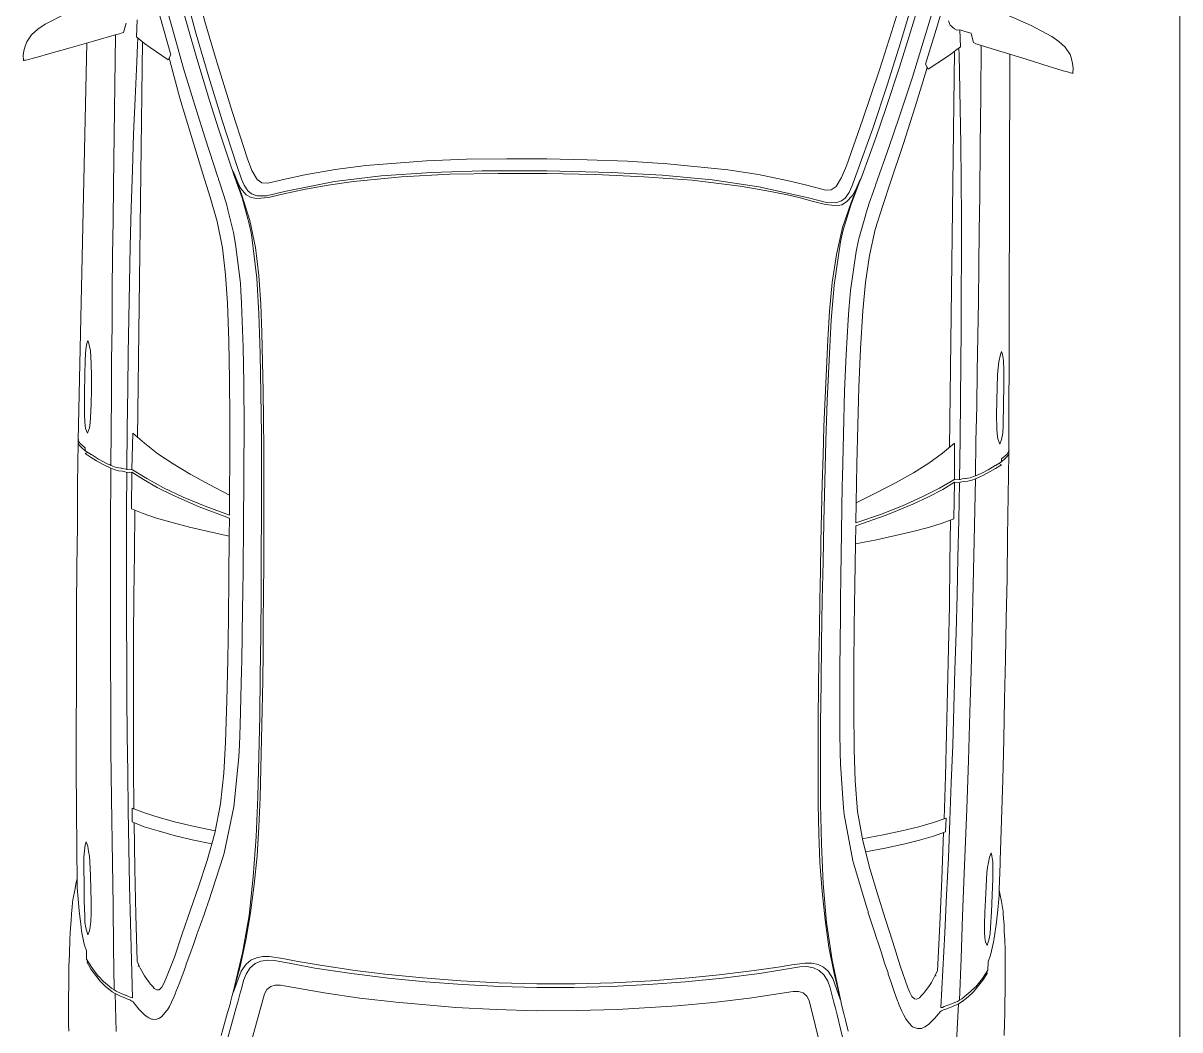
# Model space of a CAD drawing. Header units: inches. Extents: x 13 to 261, y -112 to -47.
# Drawn here: x 195.972 to 198.251, y -70.196 to -68.212 of the extents above; entities that cross this region are included whole.
import ezdxf

# ---------------------------------------------------------------- set-up
doc = ezdxf.new("R2010")
doc.units = ezdxf.units.IN
doc.header["$MEASUREMENT"] = 0
doc.layers.add('AUTOS', color=6, linetype='Continuous', lineweight=20)
doc.layers.add('CAJONES', color=3, linetype='Continuous', lineweight=20)

msp = doc.modelspace()

# ---------------------------------------------------------------- linework, layer by layer
at = {"layer": 'AUTOS', "linetype": 'Continuous'}
for p, q in [((197.8087, -68.0965), (197.7733, -68.2161)), ((196.313, -68.2338), (196.2795, -68.1099)), ((196.2746, -68.1419), (196.2961, -68.2201)), ((196.3312, -68.2131), (196.3135, -68.1488)), ((197.7009, -68.2507), (197.7374, -68.1276)), ((196.2493, -68.1621), (196.2709, -68.2398)), ((197.6831, -68.2295), (197.7024, -68.1657)), ((197.7415, -68.1597), (197.718, -68.2374)), ((196.0569, -68.1932), (196.0152, -68.2142)), ((197.7662, -68.1805), (197.7428, -68.2577)), ((197.9086, -68.1952), (197.9578, -68.2163)), ((196.0011, -68.2235), (196.0152, -68.2142)), ((196.1747, -68.2122), (196.1695, -68.2301)), ((196.1949, -68.2389), (196.1968, -68.2054)), ((196.2414, -68.1975), (196.263, -68.2747)), ((196.3528, -68.2863), (196.3312, -68.2131)), ((197.7733, -68.2161), (197.7499, -68.2928)), ((197.7983, -68.2159), (197.7954, -68.2073)), ((197.7983, -68.2159), (197.8067, -68.223)), ((197.9578, -68.2163), (197.999, -68.2383)), ((195.9788, -68.2488), (195.9884, -68.2349)), ((195.9884, -68.2349), (196.0011, -68.2235)), ((196.1103, -68.2474), (196.1559, -68.2344)), ((196.1539, -68.2354), (196.1522, -68.3339)), ((196.1559, -68.2344), (196.162, -68.233)), ((196.162, -68.233), (196.165, -68.232)), ((196.165, -68.232), (196.1695, -68.2301)), ((196.1949, -68.2389), (196.2043, -68.2465)), ((196.2709, -68.2398), (196.2881, -68.301)), ((196.2961, -68.2201), (196.3139, -68.2818)), ((196.3374, -68.3181), (196.313, -68.2338)), ((197.6597, -68.3022), (197.6831, -68.2295)), ((197.718, -68.2374), (197.6988, -68.2987)), ((197.8067, -68.223), (197.8117, -68.226)), ((197.8117, -68.226), (197.8172, -68.2251)), ((197.8172, -68.2251), (197.8177, -68.2251)), ((197.8188, -68.2586), (197.8177, -68.2251)), ((197.8227, -68.2267), (197.8177, -68.2251)), ((197.8227, -68.2267), (197.8242, -68.2272)), ((197.8242, -68.2272), (197.8276, -68.2282)), ((197.8276, -68.2282), (197.8396, -68.2319)), ((197.8396, -68.2324), (197.8444, -68.2504)), ((198.0129, -68.248), (197.999, -68.2383)), ((195.9757, -68.2572), (195.9735, -68.2662)), ((195.9788, -68.2488), (195.9757, -68.2572)), ((196.0195, -68.2733), (196.0646, -68.2603)), ((196.0646, -68.2603), (196.1103, -68.2474)), ((196.0972, -68.2512), (196.0802, -69.0336)), ((196.1972, -68.2544), (196.1958, -68.2884)), ((196.1979, -68.2414), (196.1972, -68.2544)), ((196.2068, -68.2485), (196.1973, -69.029)), ((196.2043, -68.2465), (196.2112, -68.2521)), ((196.2112, -68.2521), (196.2221, -68.2602)), ((196.2221, -68.2602), (196.2573, -68.2842)), ((197.6743, -68.3344), (197.7009, -68.2507)), ((197.7428, -68.2577), (197.724, -68.3185)), ((197.8188, -68.2586), (197.8092, -68.266)), ((197.8157, -68.2611), (197.8161, -68.2741)), ((197.8489, -68.2525), (197.8444, -68.2504)), ((197.8518, -68.2535), (197.8489, -68.2525)), ((197.8578, -68.2551), (197.8518, -68.2535)), ((197.9032, -68.2691), (197.8578, -68.2551)), ((197.8598, -68.2561), (197.8591, -68.3546)), ((198.0253, -68.2596), (198.0129, -68.248)), ((198.0346, -68.2737), (198.0253, -68.2596)), ((195.9723, -68.2852), (195.9718, -68.2857)), ((195.9718, -68.2857), (195.9743, -68.2852)), ((195.9735, -68.2662), (195.9719, -68.2757)), ((195.9719, -68.2757), (195.9723, -68.2852)), ((195.9743, -68.2852), (195.9773, -68.2848)), ((195.9773, -68.2848), (195.9828, -68.2833)), ((195.9828, -68.2833), (195.9914, -68.2809)), ((195.9914, -68.2809), (196.0019, -68.2781)), ((196.0019, -68.2781), (196.0195, -68.2733)), ((196.2573, -68.2842), (196.263, -68.2747)), ((196.2594, -68.2802), (196.2608, -68.2857)), ((196.2608, -68.2857), (196.2809, -68.3595)), ((196.3139, -68.2818), (196.3389, -68.3642)), ((196.3846, -68.3882), (196.3528, -68.2863)), ((197.791, -68.2793), (197.7552, -68.3024)), ((197.8021, -68.2714), (197.791, -68.2793)), ((197.8067, -68.268), (197.7972, -69.0484)), ((197.8092, -68.266), (197.8021, -68.2714)), ((197.8161, -68.2741), (197.8167, -68.3081)), ((197.9485, -68.2832), (197.9032, -68.2691)), ((197.9161, -68.2733), (197.9141, -69.0558)), ((197.9933, -68.2972), (197.9485, -68.2832)), ((198.0346, -68.2737), (198.0375, -68.2823)), ((198.0375, -68.2823), (198.0394, -68.2913)), ((196.1958, -68.2884), (196.1924, -68.3604)), ((196.2881, -68.301), (196.3127, -68.3823)), ((197.6255, -68.4033), (197.6597, -68.3022)), ((197.6988, -68.2987), (197.6718, -68.3803)), ((197.7517, -68.3038), (197.7298, -68.3771)), ((197.7552, -68.3024), (197.7499, -68.2928)), ((197.7533, -68.2983), (197.7517, -68.3038)), ((197.8167, -68.3081), (197.8183, -68.3801)), ((198.0108, -68.3025), (197.9933, -68.2972)), ((198.0212, -68.3056), (198.0108, -68.3025)), ((198.0297, -68.3082), (198.0212, -68.3056)), ((198.0352, -68.3098), (198.0297, -68.3082)), ((198.0394, -68.2913), (198.0408, -68.3008)), ((198.0408, -68.3008), (198.0402, -68.3103)), ((196.3639, -68.404), (196.3374, -68.3181)), ((197.724, -68.3185), (197.6976, -68.3992)), ((198.0382, -68.3103), (198.0352, -68.3098)), ((198.0407, -68.3108), (198.0382, -68.3103)), ((198.0402, -68.3103), (198.0407, -68.3108)), ((196.1522, -68.3339), (196.151, -68.4329)), ((197.6458, -68.4195), (197.6743, -68.3344)), ((197.8591, -68.3546), (197.8579, -68.4536)), ((196.1924, -68.3604), (196.1896, -68.4308)), ((196.2809, -68.3595), (196.303, -68.4337)), ((196.3389, -68.3642), (196.3567, -68.4204)), ((197.7298, -68.3771), (197.7059, -68.4508)), ((196.3127, -68.3823), (196.3305, -68.4386)), ((196.414, -68.4791), (196.3846, -68.3882)), ((197.6718, -68.3803), (197.6526, -68.4361)), ((197.6976, -68.3992), (197.6784, -68.4549)), ((197.8183, -68.3801), (197.8194, -68.4506)), ((196.3567, -68.4204), (196.3823, -68.4972)), ((196.3924, -68.4903), (196.3639, -68.404)), ((197.5939, -68.4934), (197.6255, -68.4033)), ((197.6153, -68.5052), (197.6458, -68.4195)), ((196.151, -68.4329), (196.1498, -68.5319)), ((196.1896, -68.4308), (196.1872, -68.5013)), ((196.303, -68.4337), (196.3261, -68.509)), ((196.3305, -68.4386), (196.3555, -68.5154)), ((197.6526, -68.4361), (197.6252, -68.5123)), ((197.6784, -68.4549), (197.6515, -68.5311)), ((197.7059, -68.4508), (197.681, -68.5255)), ((197.8194, -68.4506), (197.8201, -68.5212)), ((197.8579, -68.4536), (197.8567, -68.5526)), ((196.402, -68.5194), (196.3924, -68.4903)), ((196.4227, -68.5022), (196.414, -68.4791)), ((196.7665, -68.4834), (196.6473, -68.4924)), ((196.8455, -68.4803), (196.7665, -68.4834)), ((196.925, -68.4793), (196.8455, -68.4803)), ((197.004, -68.4797), (196.925, -68.4793)), ((197.004, -68.4797), (197.083, -68.4812)), ((197.083, -68.4812), (197.1625, -68.4842)), ((197.1625, -68.4842), (197.2414, -68.4891)), ((197.2414, -68.4891), (197.3603, -68.5011)), ((196.1872, -68.5013), (196.1848, -68.5763)), ((196.3261, -68.509), (196.3406, -68.5552)), ((196.3823, -68.4972), (196.3837, -68.5007)), ((196.3837, -68.5007), (196.3842, -68.5022)), ((196.3842, -68.5022), (196.3866, -68.5087)), ((196.4026, -68.5509), (196.3857, -68.5037)), ((196.3949, -68.5263), (196.3857, -68.5037)), ((196.3866, -68.5087), (196.4036, -68.5565)), ((196.433, -68.5203), (196.4227, -68.5022)), ((196.5271, -68.511), (196.491, -68.519)), ((196.5867, -68.5002), (196.5271, -68.511)), ((196.5271, -68.511), (196.5271, -68.511)), ((196.6776, -68.5128), (196.5855, -68.5242)), ((196.6473, -68.4924), (196.5867, -68.5002)), ((196.7171, -68.5148), (196.6225, -68.5241)), ((196.7767, -68.506), (196.6776, -68.5128)), ((196.8126, -68.5099), (196.7171, -68.5148)), ((196.8762, -68.5032), (196.7767, -68.506)), ((196.9077, -68.5081), (196.8126, -68.5099)), ((197.0037, -68.5032), (196.8762, -68.5032)), ((196.9082, -68.5081), (196.9077, -68.5081)), ((197.0032, -68.5082), (196.9082, -68.5081)), ((197.0037, -68.5082), (197.0032, -68.5082)), ((197.0037, -68.5032), (197.1312, -68.5063)), ((197.0037, -68.5082), (197.0042, -68.5082)), ((197.0042, -68.5082), (197.0992, -68.5104)), ((197.0992, -68.5104), (197.0997, -68.5104)), ((197.0997, -68.5104), (197.1946, -68.5146)), ((197.1312, -68.5063), (197.2307, -68.5115)), ((197.1946, -68.5146), (197.29, -68.5217)), ((197.2307, -68.5115), (197.3296, -68.5207)), ((197.3603, -68.5011), (197.4207, -68.5103)), ((197.4207, -68.5103), (197.48, -68.5225)), ((197.5846, -68.5163), (197.5939, -68.4934)), ((197.6049, -68.534), (197.6153, -68.5052)), ((197.6252, -68.5123), (197.6236, -68.5158)), ((196.1498, -68.5319), (196.149, -68.6009)), ((196.3555, -68.5154), (196.3565, -68.5184)), ((196.3565, -68.5184), (196.357, -68.5199)), ((196.357, -68.5199), (196.3594, -68.5269)), ((196.3594, -68.5269), (196.3594, -68.5274)), ((196.3594, -68.5274), (196.3671, -68.5515)), ((196.4003, -68.5369), (196.3949, -68.5263)), ((196.4116, -68.5501), (196.4003, -68.5369)), ((196.4074, -68.5315), (196.402, -68.5194)), ((196.4147, -68.5426), (196.4074, -68.5315)), ((196.4424, -68.5269), (196.433, -68.5203)), ((196.4539, -68.5276), (196.4424, -68.5269)), ((196.491, -68.519), (196.4539, -68.5276)), ((196.5855, -68.5242), (196.4867, -68.5435)), ((196.5729, -68.531), (196.5283, -68.539)), ((196.6225, -68.5241), (196.5729, -68.531)), ((197.29, -68.5217), (197.3844, -68.5334)), ((197.3296, -68.5207), (197.4214, -68.5343)), ((197.3844, -68.5334), (197.4338, -68.5415)), ((197.4214, -68.5343), (197.5196, -68.556)), ((197.48, -68.5225), (197.48, -68.5225)), ((197.48, -68.5225), (197.5159, -68.5315)), ((197.5159, -68.5315), (197.5528, -68.5409)), ((197.5643, -68.5406), (197.5739, -68.5342)), ((197.5739, -68.5342), (197.5846, -68.5163)), ((197.5993, -68.546), (197.6049, -68.534)), ((197.6205, -68.5237), (197.6025, -68.571)), ((197.6035, -68.5655), (197.6216, -68.5187)), ((197.6118, -68.5411), (197.6216, -68.5187)), ((197.6231, -68.5173), (197.6205, -68.5237)), ((197.6236, -68.5158), (197.6231, -68.5173)), ((197.6499, -68.5356), (197.6473, -68.5426)), ((197.6504, -68.5341), (197.6499, -68.5356)), ((197.6515, -68.5311), (197.6504, -68.5341)), ((197.681, -68.5255), (197.6655, -68.5713)), ((197.8201, -68.5212), (197.8207, -68.5962)), ((196.3406, -68.5552), (196.354, -68.6029)), ((196.3671, -68.5515), (196.3729, -68.5706)), ((196.4185, -68.6006), (196.4026, -68.5509)), ((196.4036, -68.5565), (196.4174, -68.6076)), ((196.4211, -68.5557), (196.4116, -68.5501)), ((196.4217, -68.5482), (196.4147, -68.5426)), ((196.432, -68.5578), (196.4211, -68.5557)), ((196.4326, -68.5523), (196.4217, -68.5482)), ((196.4556, -68.5556), (196.432, -68.5578)), ((196.4511, -68.552), (196.4326, -68.5523)), ((196.4867, -68.5435), (196.4511, -68.552)), ((196.4796, -68.5499), (196.4556, -68.5556)), ((196.5037, -68.5442), (196.4796, -68.5499)), ((196.5283, -68.539), (196.5037, -68.5442)), ((197.4338, -68.5415), (197.4782, -68.5505)), ((197.4782, -68.5505), (197.5026, -68.5563)), ((197.5026, -68.5563), (197.5266, -68.5626)), ((197.5196, -68.556), (197.555, -68.5654)), ((197.5528, -68.5409), (197.5643, -68.5406)), ((197.5846, -68.5623), (197.5916, -68.5569)), ((197.5916, -68.5569), (197.5993, -68.546)), ((197.5945, -68.5644), (197.6062, -68.5516)), ((197.6062, -68.5516), (197.6118, -68.5411)), ((197.6473, -68.5431), (197.639, -68.567)), ((197.6473, -68.5426), (197.6473, -68.5431)), ((197.8567, -68.5526), (197.8559, -68.6216)), ((196.1848, -68.5763), (196.1829, -68.6508)), ((196.3729, -68.5706), (196.3753, -68.5801)), ((196.3753, -68.5801), (196.3858, -68.6222)), ((197.5266, -68.5626), (197.5505, -68.5689)), ((197.5505, -68.5689), (197.574, -68.5717)), ((197.555, -68.5654), (197.5735, -68.5662)), ((197.5735, -68.5662), (197.5846, -68.5623)), ((197.574, -68.5717), (197.585, -68.5698)), ((197.585, -68.5698), (197.5945, -68.5644)), ((197.5864, -68.6148), (197.6035, -68.5655)), ((197.6025, -68.571), (197.5873, -68.6218)), ((197.639, -68.567), (197.6328, -68.5859)), ((197.6655, -68.5713), (197.6509, -68.6186)), ((196.149, -68.6009), (196.1482, -68.6699)), ((196.354, -68.6029), (196.3644, -68.6545)), ((196.4294, -68.6543), (196.4185, -68.6006)), ((197.6302, -68.5954), (197.6187, -68.6372)), ((197.6328, -68.5859), (197.6302, -68.5954)), ((197.8207, -68.5962), (197.8208, -68.6707)), ((196.3858, -68.6222), (196.3862, -68.6247)), ((196.3862, -68.6247), (196.3904, -68.6473)), ((196.4174, -68.6076), (196.4217, -68.6287)), ((196.4217, -68.6287), (196.4321, -68.7148)), ((197.5743, -68.6682), (197.5864, -68.6148)), ((197.5873, -68.6218), (197.5826, -68.6428)), ((197.6509, -68.6186), (197.6393, -68.67)), ((197.8559, -68.6216), (197.855, -68.6906)), ((196.1829, -68.6508), (196.1815, -68.7253)), ((196.3904, -68.6473), (196.4, -68.7244)), ((197.5826, -68.6428), (197.57, -68.7286)), ((197.6181, -68.6397), (197.6134, -68.6622)), ((197.6187, -68.6372), (197.6181, -68.6397)), ((196.1482, -68.6699), (196.1473, -68.7389)), ((196.3644, -68.6545), (196.3707, -68.7081)), ((196.4362, -68.7094), (196.4294, -68.6543)), ((197.5661, -68.7231), (197.5743, -68.6682)), ((197.6134, -68.6622), (197.6019, -68.739)), ((197.6393, -68.67), (197.6316, -68.7234)), ((197.8208, -68.6707), (197.8204, -68.7452)), ((197.855, -68.6906), (197.8542, -68.7596)), ((196.3707, -68.7081), (196.3745, -68.7636)), ((196.4321, -68.7148), (196.4363, -68.7839)), ((196.44, -68.7659), (196.4362, -68.7094)), ((196.1473, -68.7389), (196.147, -68.8079)), ((196.1815, -68.7253), (196.1801, -68.7943)), ((196.4, -68.7244), (196.4008, -68.7399)), ((196.4008, -68.7399), (196.4021, -68.7625)), ((197.5609, -68.7795), (197.5661, -68.7231)), ((197.57, -68.7286), (197.5642, -68.7976)), ((197.6019, -68.739), (197.6007, -68.7545)), ((197.6316, -68.7234), (197.6264, -68.7788)), ((196.3745, -68.7636), (196.3771, -68.8387)), ((196.4021, -68.7625), (196.4028, -68.782)), ((197.6007, -68.7545), (197.599, -68.777)), ((197.8204, -68.7452), (197.82, -68.8142)), ((197.8542, -68.7596), (197.8529, -68.8286)), ((196.4028, -68.782), (196.4055, -68.8505)), ((196.4363, -68.7839), (196.4388, -68.8629)), ((196.4423, -68.8224), (196.44, -68.7659)), ((197.5572, -68.836), (197.5609, -68.7795)), ((197.599, -68.777), (197.5977, -68.7965)), ((197.6264, -68.7788), (197.622, -68.8538)), ((196.147, -68.8079), (196.1461, -68.8769)), ((196.1801, -68.7943), (196.1788, -68.8632)), ((197.5642, -68.7976), (197.5598, -68.8765)), ((197.5977, -68.7965), (197.5934, -68.8649)), ((196.4436, -68.8795), (196.4423, -68.8224)), ((197.82, -68.8142), (197.8197, -68.8832)), ((197.8529, -68.8286), (197.852, -68.8976)), ((196.0942, -68.8747), (196.0954, -68.8547)), ((196.0954, -68.8547), (196.097, -68.8433)), ((196.097, -68.8433), (196.0994, -68.8375)), ((196.0994, -68.8375), (196.1015, -68.8433)), ((196.1015, -68.8433), (196.1044, -68.8578)), ((196.3771, -68.8387), (196.3787, -68.9142)), ((196.4055, -68.8505), (196.4066, -68.922)), ((197.5546, -68.893), (197.5572, -68.836)), ((197.622, -68.8538), (197.6186, -68.9292)), ((196.0933, -68.9067), (196.0942, -68.8747)), ((196.1044, -68.8578), (196.1061, -68.8829)), ((196.1461, -68.8769), (196.1458, -68.9459)), ((196.1788, -68.8632), (196.178, -68.9322)), ((196.4388, -68.8629), (196.4404, -68.9424)), ((196.4449, -68.9365), (196.4436, -68.8795)), ((197.5598, -68.8765), (197.5563, -68.956)), ((197.5934, -68.8649), (197.5905, -68.9364)), ((197.8974, -68.8651), (197.8942, -68.8796)), ((197.8997, -68.8594), (197.8974, -68.8651)), ((197.9019, -68.8652), (197.8997, -68.8594)), ((197.9033, -68.8767), (197.9019, -68.8652)), ((197.904, -68.8967), (197.9033, -68.8767)), ((196.1061, -68.8829), (196.1063, -68.9084)), ((197.5519, -68.9499), (197.5546, -68.893)), ((197.8197, -68.8832), (197.8189, -68.9522)), ((197.852, -68.8976), (197.8507, -68.9666)), ((197.8942, -68.8796), (197.8919, -68.9046)), ((197.9041, -68.9287), (197.904, -68.8967)), ((196.0929, -68.9392), (196.0933, -68.9067)), ((196.1063, -68.9084), (196.1064, -68.9344)), ((196.3787, -68.9142), (196.3788, -68.9902)), ((196.4066, -68.922), (196.4071, -69.0075)), ((197.8919, -68.9046), (197.8911, -68.9301)), ((196.0928, -68.9832), (196.0929, -68.9392)), ((196.1064, -68.9344), (196.1061, -68.9624)), ((196.1458, -68.9459), (196.1455, -69.0149)), ((196.178, -68.9322), (196.177, -69.0122)), ((196.4404, -68.9424), (196.4414, -69.0219)), ((196.4457, -68.9935), (196.4449, -68.9365)), ((197.5905, -68.9364), (197.588, -69.0219)), ((197.6186, -68.9292), (197.6167, -69.0052)), ((197.8911, -68.9301), (197.8903, -68.956)), ((197.9037, -68.9612), (197.9041, -68.9287)), ((196.1061, -68.9624), (196.1048, -68.9899)), ((197.5497, -69.0069), (197.5519, -68.9499)), ((197.5563, -68.956), (197.5533, -69.0355)), ((197.8189, -68.9522), (197.8179, -69.0322)), ((197.8507, -68.9666), (197.8493, -69.0356)), ((197.8903, -68.956), (197.89, -68.984)), ((197.9027, -69.0052), (197.9037, -68.9612)), ((196.0932, -68.9982), (196.0928, -68.9832)), ((196.1048, -68.9899), (196.1041, -68.9999)), ((196.3788, -68.9902), (196.3789, -69.0662)), ((197.89, -68.984), (197.8906, -69.0116)), ((196.095, -69.0107), (196.0932, -68.9982)), ((196.0984, -69.0201), (196.095, -69.0107)), ((196.1025, -69.0093), (196.0984, -69.0201)), ((196.1041, -68.9999), (196.1025, -69.0093)), ((196.1455, -69.0149), (196.1446, -69.0838)), ((196.177, -69.0122), (196.176, -69.0917)), ((196.4071, -69.0075), (196.407, -69.0925)), ((196.4461, -69.0505), (196.4457, -68.9935)), ((197.548, -69.0639), (197.5497, -69.0069)), ((197.6167, -69.0052), (197.6148, -69.0812)), ((197.8906, -69.0116), (197.891, -69.0216)), ((197.902, -69.0202), (197.9027, -69.0052)), ((196.0802, -69.0391), (196.0792, -69.1206)), ((196.0802, -69.0336), (196.0802, -69.0361)), ((196.0802, -69.0336), (196.0837, -69.0396)), ((196.0802, -69.0361), (196.0802, -69.0366)), ((196.0802, -69.0361), (196.0802, -69.0391)), ((196.0802, -69.0361), (196.0802, -69.0376)), ((196.0802, -69.0376), (196.0802, -69.0386)), ((196.0802, -69.0386), (196.0802, -69.0396)), ((196.1879, -69.0199), (196.186, -69.0914)), ((196.1879, -69.0199), (196.2107, -69.0401)), ((196.4414, -69.0219), (196.4414, -69.1015)), ((197.5533, -69.0355), (197.5514, -69.1149)), ((197.588, -69.0219), (197.586, -69.1069)), ((197.8179, -69.0322), (197.8169, -69.1117)), ((197.8493, -69.0356), (197.8485, -69.1045)), ((197.891, -69.0216), (197.8924, -69.0311)), ((197.8924, -69.0311), (197.8963, -69.042)), ((197.8963, -69.042), (197.8999, -69.0327)), ((197.8999, -69.0327), (197.902, -69.0202)), ((196.0802, -69.0396), (196.0831, -69.0441)), ((196.0831, -69.0441), (196.089, -69.0502)), ((196.0837, -69.0396), (196.0941, -69.0487)), ((196.089, -69.0502), (196.0989, -69.0583)), ((196.0989, -69.0583), (196.0939, -69.0602)), ((196.1058, -69.0679), (196.0939, -69.0602)), ((196.0941, -69.0487), (196.094, -69.0547)), ((196.1029, -69.0603), (196.094, -69.0547)), ((196.1039, -69.0609), (196.1029, -69.0603)), ((196.1054, -69.0619), (196.1039, -69.0609)), ((196.2107, -69.0401), (196.2374, -69.0605)), ((196.2374, -69.0605), (196.2672, -69.0803)), ((196.4464, -69.1075), (196.4461, -69.0505)), ((197.7835, -69.0593), (197.7563, -69.0789)), ((197.8068, -69.0395), (197.7835, -69.0593)), ((197.8068, -69.0395), (197.8069, -69.111)), ((197.9105, -69.0618), (197.8999, -69.0707)), ((197.9141, -69.0558), (197.9105, -69.0618)), ((197.914, -69.0618), (197.911, -69.0663)), ((197.914, -69.0613), (197.913, -69.1428)), ((197.9141, -69.0583), (197.914, -69.0613)), ((197.9141, -69.0583), (197.914, -69.0598)), ((197.914, -69.0598), (197.914, -69.0608)), ((197.914, -69.0608), (197.914, -69.0618)), ((197.9141, -69.0558), (197.9141, -69.0583)), ((197.9141, -69.0583), (197.9141, -69.0588)), ((196.1064, -69.0624), (196.1054, -69.0619)), ((196.1162, -69.0745), (196.1058, -69.0679)), ((196.1203, -69.0711), (196.1064, -69.0624)), ((196.1292, -69.0817), (196.1162, -69.0745)), ((196.1312, -69.0772), (196.1203, -69.0711)), ((196.1446, -69.0893), (196.1292, -69.0817)), ((196.1372, -69.0803), (196.1312, -69.0772)), ((196.1412, -69.0818), (196.1372, -69.0803)), ((196.1431, -69.0828), (196.1412, -69.0818)), ((196.1446, -69.0838), (196.1431, -69.0828)), ((196.1451, -69.0839), (196.1446, -69.0838)), ((196.1551, -69.0875), (196.1451, -69.0839)), ((196.2672, -69.0803), (196.3009, -69.1007)), ((196.3789, -69.0662), (196.3784, -69.1422)), ((197.5463, -69.1209), (197.548, -69.0639)), ((197.6148, -69.0812), (197.6133, -69.1572)), ((197.7563, -69.0789), (197.7261, -69.0981)), ((197.8732, -69.0923), (197.8873, -69.084)), ((197.8873, -69.084), (197.8883, -69.0835)), ((197.8877, -69.0895), (197.8998, -69.0822)), ((197.8883, -69.0835), (197.8898, -69.0825)), ((197.8898, -69.0825), (197.8908, -69.0821)), ((197.8908, -69.0821), (197.8998, -69.0767)), ((197.9049, -69.0722), (197.8948, -69.0801)), ((197.8948, -69.0801), (197.8998, -69.0822)), ((197.8999, -69.0707), (197.8998, -69.0767)), ((197.911, -69.0663), (197.9049, -69.0722)), ((196.1446, -69.0893), (196.1441, -69.2114)), ((196.1515, -69.0919), (196.1446, -69.0893)), ((196.1595, -69.094), (196.1515, -69.0919)), ((196.1606, -69.0885), (196.1551, -69.0875)), ((196.1675, -69.0951), (196.1595, -69.094)), ((196.1646, -69.0891), (196.1606, -69.0885)), ((196.1656, -69.0891), (196.1646, -69.0891)), ((196.1706, -69.0902), (196.1656, -69.0891)), ((196.1745, -69.0967), (196.1675, -69.0951)), ((196.1745, -69.0912), (196.1706, -69.0902)), ((196.1765, -69.0917), (196.1745, -69.0912)), ((196.1745, -69.0972), (196.1745, -69.0967)), ((196.176, -69.0977), (196.1745, -69.0972)), ((196.176, -69.0977), (196.1756, -69.1717)), ((196.1875, -69.0924), (196.176, -69.0917)), ((196.186, -69.0969), (196.176, -69.0977)), ((196.186, -69.0969), (196.1856, -69.1694)), ((196.186, -69.0914), (196.1875, -69.0924)), ((196.186, -69.0969), (196.2088, -69.1116)), ((196.1875, -69.0924), (196.2153, -69.1097)), ((196.3009, -69.1007), (196.3382, -69.1212)), ((196.407, -69.0925), (196.4069, -69.108)), ((196.4414, -69.1015), (196.4415, -69.1805)), ((197.586, -69.1069), (197.5858, -69.1224)), ((197.7261, -69.0981), (197.6918, -69.1176)), ((197.838, -69.1079), (197.848, -69.1045)), ((197.848, -69.1045), (197.8485, -69.1045)), ((197.8484, -69.11), (197.864, -69.1027)), ((197.8485, -69.1045), (197.85, -69.1036)), ((197.85, -69.1036), (197.852, -69.1026)), ((197.852, -69.1026), (197.856, -69.1011)), ((197.856, -69.1011), (197.8621, -69.0982)), ((197.8621, -69.0982), (197.8732, -69.0923)), ((197.864, -69.1027), (197.8771, -69.0959)), ((197.8771, -69.0959), (197.8877, -69.0895)), ((196.0792, -69.1206), (196.0787, -69.2021)), ((196.2088, -69.1116), (196.2361, -69.127)), ((196.2153, -69.1097), (196.2486, -69.1276)), ((196.2361, -69.127), (196.2669, -69.1423)), ((196.2486, -69.1276), (196.2869, -69.1461)), ((196.3382, -69.1212), (196.3784, -69.1422)), ((196.4069, -69.108), (196.4062, -69.201)), ((196.4462, -69.1645), (196.4464, -69.1075)), ((197.5451, -69.1779), (197.5463, -69.1209)), ((197.5514, -69.1149), (197.5494, -69.1939)), ((197.5858, -69.1224), (197.5841, -69.2153)), ((197.6918, -69.1176), (197.6541, -69.1372)), ((197.7772, -69.1287), (197.7435, -69.1458)), ((197.8054, -69.112), (197.7772, -69.1287)), ((197.8069, -69.1165), (197.7837, -69.1308)), ((197.8069, -69.111), (197.8054, -69.112)), ((197.8054, -69.112), (197.8169, -69.1117)), ((197.8069, -69.1165), (197.8055, -69.189)), ((197.8069, -69.1165), (197.8168, -69.1177)), ((197.8168, -69.1177), (197.8154, -69.1917)), ((197.8164, -69.1117), (197.8184, -69.1112)), ((197.8168, -69.1177), (197.8183, -69.1172)), ((197.8183, -69.1172), (197.8184, -69.1167)), ((197.8184, -69.1112), (197.8224, -69.1102)), ((197.8184, -69.1167), (197.8254, -69.1153)), ((197.8224, -69.1102), (197.8274, -69.1093)), ((197.8254, -69.1153), (197.8334, -69.1144)), ((197.8274, -69.1093), (197.8284, -69.1093)), ((197.8284, -69.1093), (197.8324, -69.1089)), ((197.8324, -69.1089), (197.838, -69.1079)), ((197.8334, -69.1144), (197.8414, -69.1125)), ((197.8414, -69.1125), (197.8484, -69.11)), ((197.8484, -69.11), (197.846, -69.232)), ((196.2669, -69.1423), (196.3187, -69.165)), ((196.2869, -69.1461), (196.3302, -69.1641)), ((196.3784, -69.1422), (196.3785, -69.1817)), ((197.6541, -69.1372), (197.6133, -69.1572)), ((197.7435, -69.1458), (197.7048, -69.1633)), ((197.756, -69.1454), (197.7248, -69.16)), ((197.7837, -69.1308), (197.756, -69.1454)), ((197.913, -69.1428), (197.9116, -69.2243)), ((196.1756, -69.1717), (196.1757, -69.2452)), ((196.1856, -69.1694), (196.2085, -69.1781)), ((196.191, -69.2564), (196.1921, -69.1724)), ((196.3187, -69.165), (196.3784, -69.1877)), ((196.3302, -69.1641), (196.3785, -69.1817)), ((196.446, -69.2215), (196.4462, -69.1645)), ((197.6133, -69.1572), (197.6124, -69.1967)), ((197.7048, -69.1633), (197.6611, -69.1803)), ((197.7248, -69.16), (197.6726, -69.1814)), ((196.2085, -69.1781), (196.2349, -69.1875)), ((196.2349, -69.1875), (196.2653, -69.1963)), ((196.2653, -69.1963), (196.2997, -69.2052)), ((196.3784, -69.1877), (196.378, -69.2232)), ((196.4415, -69.1805), (196.441, -69.26)), ((197.5439, -69.2349), (197.5451, -69.1779)), ((197.5494, -69.1939), (197.5479, -69.2734)), ((197.6726, -69.1814), (197.6123, -69.2027)), ((197.6611, -69.1803), (197.6124, -69.1967)), ((197.7824, -69.1972), (197.7558, -69.2059)), ((197.8055, -69.189), (197.7824, -69.1972)), ((197.7979, -69.2759), (197.7989, -69.1919)), ((197.8154, -69.1917), (197.8135, -69.2651)), ((196.0787, -69.2021), (196.0777, -69.2841)), ((196.1441, -69.2114), (196.144, -69.2994)), ((196.2997, -69.2052), (196.3371, -69.2142)), ((196.3371, -69.2142), (196.378, -69.2232)), ((196.4062, -69.201), (196.4052, -69.289)), ((197.5841, -69.2153), (197.5831, -69.3033)), ((197.6123, -69.2027), (197.6119, -69.2382)), ((197.7252, -69.2141), (197.6906, -69.2221)), ((197.7558, -69.2059), (197.7252, -69.2141)), ((196.378, -69.2232), (196.377, -69.3042)), ((196.4458, -69.2785), (196.446, -69.2215)), ((197.5427, -69.2918), (197.5439, -69.2349)), ((197.6119, -69.2382), (197.6109, -69.3192)), ((197.653, -69.2302), (197.6119, -69.2382)), ((197.6906, -69.2221), (197.653, -69.2302)), ((197.846, -69.232), (197.8439, -69.32)), ((197.9116, -69.2243), (197.9106, -69.3063)), ((196.1757, -69.2452), (196.1753, -69.3192)), ((196.19, -69.3404), (196.191, -69.2564)), ((196.441, -69.26), (196.4406, -69.3355)), ((197.8135, -69.2651), (197.8122, -69.3391)), ((196.0777, -69.2841), (196.0772, -69.3636)), ((196.4052, -69.289), (196.4046, -69.335)), ((196.4456, -69.3355), (196.4458, -69.2785)), ((197.5479, -69.2734), (197.5465, -69.3489)), ((197.7969, -69.3599), (197.7979, -69.2759)), ((196.144, -69.2994), (196.1439, -69.3874)), ((196.377, -69.3042), (196.3765, -69.3857)), ((197.5415, -69.3488), (197.5427, -69.2918)), ((197.5831, -69.3033), (197.5825, -69.3493)), ((197.9106, -69.3063), (197.9091, -69.3858)), ((196.1753, -69.3192), (196.1754, -69.3932)), ((196.4046, -69.335), (196.4042, -69.3655)), ((197.6109, -69.3192), (197.6094, -69.4007)), ((197.8439, -69.32), (197.8418, -69.408)), ((196.1895, -69.4244), (196.19, -69.3404)), ((196.4406, -69.3355), (196.4401, -69.419)), ((196.4449, -69.393), (196.4456, -69.3355)), ((197.5408, -69.4063), (197.5415, -69.3488)), ((197.5465, -69.3489), (197.545, -69.4324)), ((197.5825, -69.3493), (197.5821, -69.3798)), ((197.8122, -69.3391), (197.8103, -69.4131)), ((196.0772, -69.3636), (196.0768, -69.4431)), ((196.4042, -69.366), (196.403, -69.47)), ((196.4042, -69.3655), (196.4042, -69.366)), ((197.5821, -69.3803), (197.5809, -69.4843)), ((197.5821, -69.3798), (197.5821, -69.3803)), ((197.7954, -69.4439), (197.7969, -69.3599)), ((196.1439, -69.3874), (196.144, -69.4689)), ((196.1754, -69.3932), (196.176, -69.4673)), ((196.3765, -69.3857), (196.375, -69.4667)), ((196.4447, -69.451), (196.4449, -69.393)), ((197.6094, -69.4007), (197.6089, -69.4817)), ((197.9091, -69.3858), (197.9076, -69.4653)), ((196.1895, -69.5084), (196.1895, -69.4244)), ((196.4401, -69.419), (196.4391, -69.4985)), ((197.5396, -69.4643), (197.5408, -69.4063)), ((197.8103, -69.4131), (197.8079, -69.4871)), ((197.8418, -69.408), (197.8398, -69.4895)), ((196.0768, -69.4431), (196.0768, -69.5221)), ((197.545, -69.4324), (197.544, -69.5119)), ((197.7934, -69.5279), (197.7954, -69.4439)), ((196.144, -69.4689), (196.1445, -69.5504)), ((196.176, -69.4673), (196.1761, -69.5413)), ((196.375, -69.4667), (196.373, -69.5477)), ((196.403, -69.47), (196.4022, -69.4875)), ((196.444, -69.5085), (196.4447, -69.451)), ((197.5389, -69.5218), (197.5396, -69.4643)), ((197.9076, -69.4653), (197.9057, -69.5443)), ((196.4022, -69.4875), (196.3994, -69.5955)), ((197.5809, -69.4843), (197.5812, -69.5018)), ((197.6089, -69.4817), (197.6089, -69.5627)), ((197.8079, -69.4871), (197.806, -69.5611)), ((197.8398, -69.4895), (197.8373, -69.5709)), ((196.1895, -69.5924), (196.1895, -69.5084)), ((196.4391, -69.4985), (196.4381, -69.578)), ((196.4428, -69.566), (196.444, -69.5085)), ((197.544, -69.5119), (197.5431, -69.5914)), ((197.5812, -69.5018), (197.5813, -69.6098)), ((196.0768, -69.5221), (196.0763, -69.6016)), ((197.5387, -69.5793), (197.5389, -69.5218)), ((197.7913, -69.6119), (197.7934, -69.5279)), ((196.1445, -69.5504), (196.1448, -69.6449)), ((196.1761, -69.5413), (196.1767, -69.6153)), ((196.373, -69.5477), (196.3705, -69.6291)), ((197.6089, -69.5627), (197.6094, -69.6442)), ((197.806, -69.5611), (197.8036, -69.635)), ((197.9057, -69.5443), (197.9042, -69.6238)), ((196.4381, -69.578), (196.4362, -69.6574)), ((196.4416, -69.6235), (196.4428, -69.566)), ((197.5385, -69.6368), (197.5387, -69.5793)), ((197.8373, -69.5709), (197.8347, -69.6654)), ((196.0763, -69.6016), (196.0764, -69.6811)), ((196.1894, -69.6769), (196.1895, -69.5924)), ((196.3994, -69.5955), (196.398, -69.635)), ((197.5431, -69.5914), (197.5431, -69.6709)), ((196.1767, -69.6153), (196.1778, -69.6893)), ((196.3705, -69.6291), (196.3673, -69.6901)), ((196.4404, -69.681), (196.4416, -69.6235)), ((197.5813, -69.6098), (197.5819, -69.6493)), ((197.7893, -69.6964), (197.7913, -69.6119)), ((197.9042, -69.6238), (197.9022, -69.7032)), ((196.1448, -69.6449), (196.1462, -69.7399)), ((196.398, -69.635), (196.3967, -69.658)), ((197.5383, -69.6943), (197.5385, -69.6368)), ((197.5819, -69.6493), (197.5826, -69.6724)), ((197.6094, -69.6442), (197.6112, -69.7052)), ((197.8036, -69.635), (197.8007, -69.709)), ((196.1899, -69.7609), (196.1894, -69.6769)), ((196.3967, -69.658), (196.3886, -69.7439)), ((196.4362, -69.6574), (196.4342, -69.7369)), ((197.5431, -69.6709), (197.5431, -69.7504)), ((197.5826, -69.6724), (197.5885, -69.7584)), ((197.8347, -69.6654), (197.831, -69.7604)), ((196.0764, -69.6811), (196.0769, -69.7606)), ((196.1778, -69.6893), (196.1789, -69.7633)), ((196.3673, -69.6901), (196.361, -69.7505)), ((196.4387, -69.7385), (196.4404, -69.681)), ((197.5386, -69.7518), (197.5383, -69.6943)), ((197.7868, -69.7803), (197.7893, -69.6964)), ((197.6112, -69.7052), (197.616, -69.7658)), ((197.8007, -69.709), (197.7978, -69.783)), ((197.9022, -69.7032), (197.8998, -69.7827)), ((196.1462, -69.7399), (196.1481, -69.8679)), ((196.3886, -69.7439), (196.387, -69.7568)), ((196.4342, -69.7369), (196.4308, -69.8159)), ((196.436, -69.7959), (196.4387, -69.7385)), ((196.0769, -69.7606), (196.0774, -69.8401)), ((196.1789, -69.7633), (196.18, -69.8373)), ((196.2108, -69.7687), (196.1864, -69.7594)), ((196.1864, -69.7594), (196.1866, -69.7864)), ((196.361, -69.7505), (196.3493, -69.8084)), ((196.387, -69.7568), (196.3679, -69.8476)), ((197.5399, -69.8093), (197.5386, -69.7518)), ((197.5431, -69.7504), (197.5447, -69.8294)), ((197.5885, -69.7584), (197.5899, -69.7715)), ((197.616, -69.7658), (197.6262, -69.8239)), ((197.831, -69.7604), (197.826, -69.8883)), ((196.21, -69.7957), (196.1866, -69.7864)), ((196.1906, -69.788), (196.192, -69.879)), ((196.2397, -69.7776), (196.2108, -69.7687)), ((196.2726, -69.7865), (196.2397, -69.7776)), ((196.3095, -69.7954), (196.2726, -69.7865)), ((197.5899, -69.7715), (197.6068, -69.8627)), ((197.7366, -69.7957), (197.7657, -69.7876)), ((197.7657, -69.7876), (197.7903, -69.7789)), ((197.7903, -69.7789), (197.7895, -69.8059)), ((197.7978, -69.783), (197.7949, -69.8569)), ((197.8998, -69.7827), (197.8973, -69.8622)), ((196.2379, -69.804), (196.21, -69.7957)), ((196.2693, -69.8129), (196.2379, -69.804)), ((196.3047, -69.8213), (196.2693, -69.8129)), ((196.3504, -69.8039), (196.3095, -69.7954)), ((196.3493, -69.8084), (196.3342, -69.8622)), ((196.4328, -69.8529), (196.436, -69.7959)), ((197.5417, -69.8664), (197.5399, -69.8093)), ((197.6253, -69.8194), (197.6664, -69.8119)), ((197.6664, -69.8119), (197.7035, -69.8038)), ((197.7035, -69.8038), (197.7366, -69.7957)), ((197.7659, -69.8146), (197.7895, -69.8059)), ((197.7855, -69.8073), (197.7819, -69.8983)), ((196.094, -69.8313), (196.0924, -69.8433)), ((196.096, -69.8254), (196.094, -69.8313)), ((196.099, -69.8344), (196.096, -69.8254)), ((196.1009, -69.8449), (196.099, -69.8344)), ((196.3436, -69.8298), (196.3047, -69.8213)), ((196.4308, -69.8159), (196.4253, -69.8943)), ((197.5447, -69.8294), (197.5482, -69.908)), ((197.6262, -69.8239), (197.6401, -69.8781)), ((197.6706, -69.8379), (197.7062, -69.8304)), ((197.7062, -69.8304), (197.7378, -69.8223)), ((197.7378, -69.8223), (197.7659, -69.8146)), ((196.0774, -69.8401), (196.0774, -69.8461)), ((196.0774, -69.8461), (196.0782, -69.8981)), ((196.0774, -69.8461), (196.0774, -69.8466)), ((196.0917, -69.8558), (196.0915, -69.8768)), ((196.0924, -69.8433), (196.0917, -69.8558)), ((196.1023, -69.8539), (196.1009, -69.8449)), ((196.1031, -69.8649), (196.1023, -69.8539)), ((196.18, -69.8373), (196.1816, -69.9114)), ((196.3658, -69.8546), (196.3377, -69.9418)), ((196.3679, -69.8476), (196.3658, -69.8546)), ((196.4271, -69.9098), (196.4328, -69.8529)), ((197.6315, -69.8455), (197.6706, -69.8379)), ((197.7949, -69.8569), (197.7915, -69.9309)), ((197.8738, -69.8664), (197.8759, -69.8559)), ((197.8759, -69.8559), (197.8791, -69.847)), ((197.8791, -69.847), (197.8809, -69.853)), ((197.8809, -69.853), (197.8823, -69.865)), ((196.0915, -69.8768), (196.0921, -69.9093)), ((196.1043, -69.8919), (196.1031, -69.8649)), ((196.1481, -69.8679), (196.1491, -69.951)), ((196.1481, -69.8679), (196.1491, -69.951)), ((196.192, -69.879), (196.1939, -69.9695)), ((196.3342, -69.8622), (196.3181, -69.912)), ((197.546, -69.9234), (197.5417, -69.8664)), ((197.6068, -69.8627), (197.6087, -69.8697)), ((197.6087, -69.8697), (197.6346, -69.9575)), ((197.6401, -69.8781), (197.655, -69.9283)), ((197.871, -69.8864), (197.8721, -69.8754)), ((197.8721, -69.8754), (197.8738, -69.8664)), ((197.8823, -69.865), (197.8826, -69.8775)), ((197.8826, -69.8775), (197.8824, -69.8985)), ((197.8972, -69.8682), (197.8951, -69.9202)), ((197.8973, -69.8622), (197.8972, -69.8682)), ((197.8972, -69.8682), (197.8972, -69.8687)), ((196.0766, -69.9056), (196.0782, -69.8981)), ((196.0782, -69.9036), (196.0781, -69.9071)), ((196.0782, -69.8981), (196.0782, -69.9006)), ((196.0782, -69.9006), (196.0782, -69.9036)), ((196.105, -69.9189), (196.1043, -69.8919)), ((196.4253, -69.8943), (196.4169, -69.9707)), ((197.7819, -69.8983), (197.7778, -69.9888)), ((197.826, -69.8883), (197.823, -69.9713)), ((197.826, -69.8883), (197.823, -69.9713)), ((197.8692, -69.9134), (197.871, -69.8864)), ((197.8824, -69.8985), (197.881, -69.931)), ((196.0703, -69.9365), (196.0735, -69.921)), ((196.0735, -69.921), (196.0766, -69.9056)), ((196.0781, -69.9071), (196.0781, -69.9101)), ((196.0781, -69.9101), (196.0785, -69.9156)), ((196.0785, -69.9156), (196.0789, -69.9231)), ((196.0789, -69.9231), (196.0793, -69.9306)), ((196.0921, -69.9093), (196.0922, -69.9418)), ((196.1057, -69.9429), (196.105, -69.9189)), ((196.1816, -69.9114), (196.1832, -69.9854)), ((196.3181, -69.912), (196.3015, -69.9598)), ((196.4199, -69.9653), (196.4271, -69.9098)), ((197.5519, -69.979), (197.546, -69.9234)), ((197.5482, -69.908), (197.5548, -69.9845)), ((197.8679, -69.9403), (197.8692, -69.9134)), ((197.8951, -69.9227), (197.895, -69.9257)), ((197.895, -69.9257), (197.895, -69.9292)), ((197.8951, -69.9202), (197.8951, -69.9227)), ((197.8965, -69.9277), (197.8951, -69.9202)), ((197.8993, -69.9432), (197.8965, -69.9277)), ((196.0686, -69.9535), (196.0692, -69.9455)), ((196.0692, -69.9455), (196.0697, -69.9395)), ((196.0697, -69.9395), (196.0703, -69.9365)), ((196.0697, -69.939), (196.0697, -69.9395)), ((196.082, -69.9617), (196.0793, -69.9306)), ((196.0922, -69.9418), (196.0933, -69.9718)), ((196.1059, -69.9669), (196.1057, -69.9429)), ((196.3331, -69.9552), (196.3351, -69.9497)), ((196.3356, -69.9477), (196.3351, -69.9497)), ((196.3357, -69.9472), (196.3356, -69.9477)), ((196.3377, -69.9418), (196.3357, -69.9472)), ((197.655, -69.9283), (197.6704, -69.9764)), ((197.7915, -69.9309), (197.7881, -70.0049)), ((197.8666, -69.9643), (197.8679, -69.9403)), ((197.881, -69.931), (197.8801, -69.9635)), ((197.8938, -69.9452), (197.8932, -69.9527)), ((197.8944, -69.9377), (197.8938, -69.9452)), ((197.895, -69.9322), (197.8944, -69.9377)), ((197.895, -69.9292), (197.895, -69.9322)), ((197.9021, -69.9588), (197.8993, -69.9432)), ((196.0662, -69.9805), (196.0669, -69.9675)), ((196.0669, -69.9675), (196.0686, -69.9535)), ((196.0861, -69.9937), (196.082, -69.9617)), ((196.0933, -69.9718), (196.0937, -69.9843)), ((196.1052, -69.9824), (196.1059, -69.9669)), ((196.1491, -69.951), (196.1501, -70.0345)), ((196.1491, -69.951), (196.1501, -70.0345)), ((196.1939, -69.9695), (196.1963, -70.0605)), ((196.3015, -69.9598), (196.2854, -70.0066)), ((196.3212, -69.9886), (196.3284, -69.9691)), ((196.3284, -69.9691), (196.3331, -69.9552)), ((196.4169, -69.9707), (196.404, -70.0446)), ((196.4108, -70.0192), (196.4199, -69.9653)), ((197.6346, -69.9575), (197.6366, -69.963)), ((197.6366, -69.963), (197.6366, -69.9635)), ((197.6366, -69.9635), (197.637, -69.9655)), ((197.639, -69.9711), (197.637, -69.9655)), ((197.6433, -69.9851), (197.639, -69.9711)), ((197.823, -69.9713), (197.82, -70.0548)), ((197.823, -69.9713), (197.82, -70.0548)), ((197.8658, -69.9883), (197.8666, -69.9643)), ((197.8801, -69.9635), (197.8782, -69.9935)), ((197.8898, -69.9836), (197.8932, -69.9527)), ((197.9026, -69.9618), (197.9021, -69.9588)), ((197.9026, -69.9613), (197.9026, -69.9618)), ((197.903, -69.9678), (197.9026, -69.9618)), ((197.9034, -69.9758), (197.903, -69.9678)), ((196.0638, -70.0169), (196.065, -69.9959)), ((196.065, -69.9959), (196.0662, -69.9805)), ((196.087, -70.0017), (196.0861, -69.9937)), ((196.0937, -69.9843), (196.0956, -69.9953)), ((196.0956, -69.9953), (196.0996, -70.0086)), ((196.1025, -70.0009), (196.1041, -69.9934)), ((196.1041, -69.9934), (196.1052, -69.9824)), ((196.1832, -69.9854), (196.1853, -70.0589)), ((196.318, -69.9975), (196.3212, -69.9886)), ((197.5597, -70.0331), (197.5519, -69.979)), ((197.5548, -69.9845), (197.5659, -70.0587)), ((197.6501, -70.0047), (197.6433, -69.9851)), ((197.6704, -69.9764), (197.6853, -70.0236)), ((197.7778, -69.9888), (197.7732, -70.0797)), ((197.8661, -70.0038), (197.8658, -69.9883)), ((197.8782, -69.9935), (197.8776, -70.006)), ((197.8849, -70.0156), (197.8898, -69.9836)), ((197.9048, -69.9898), (197.9034, -69.9758)), ((197.9051, -70.0028), (197.9048, -69.9898)), ((196.0629, -70.0474), (196.0638, -70.0169)), ((196.0922, -70.0273), (196.087, -70.0017)), ((196.0996, -70.0086), (196.1025, -70.0009)), ((196.2854, -70.0066), (196.2699, -70.0529)), ((196.3072, -70.0279), (196.3139, -70.0085)), ((196.3139, -70.0085), (196.3175, -69.999)), ((196.3175, -69.999), (196.318, -69.9975)), ((196.3997, -70.071), (196.4108, -70.0192)), ((197.6529, -70.0137), (197.6501, -70.0047)), ((197.6534, -70.0152), (197.6529, -70.0137)), ((197.6568, -70.0248), (197.6534, -70.0152)), ((197.7881, -70.0049), (197.7842, -70.0783)), ((197.8669, -70.0148), (197.8661, -70.0038)), ((197.8684, -70.0224), (197.8669, -70.0148)), ((197.8754, -70.0169), (197.8711, -70.0301)), ((197.8776, -70.006), (197.8754, -70.0169)), ((197.8838, -70.0235), (197.8849, -70.0156)), ((197.9059, -70.0183), (197.9051, -70.0028)), ((197.9067, -70.0393), (197.9059, -70.0183)), ((196.0965, -70.0403), (196.0922, -70.0273)), ((196.0965, -70.0403), (196.0968, -70.0568)), ((196.1501, -70.0345), (196.1511, -70.1175)), ((196.1501, -70.0345), (196.1511, -70.1175)), ((196.3004, -70.0478), (196.3072, -70.0279)), ((197.5696, -70.0852), (197.5597, -70.0331)), ((197.6631, -70.0444), (197.6568, -70.0248)), ((197.6853, -70.0236), (197.6998, -70.0703)), ((197.8711, -70.0301), (197.8684, -70.0224)), ((197.878, -70.049), (197.8838, -70.0235)), ((197.9068, -70.0698), (197.9067, -70.0393)), ((196.0621, -70.0709), (196.0629, -70.0474)), ((196.1071, -70.0735), (196.0968, -70.0568)), ((196.0993, -70.0614), (196.0977, -70.0629)), ((196.0977, -70.0629), (196.0977, -70.0634)), ((196.1061, -70.077), (196.0977, -70.0634)), ((196.1853, -70.0589), (196.1874, -70.1329)), ((196.2006, -70.0706), (196.1963, -70.0605)), ((196.2699, -70.0529), (196.2533, -70.0957)), ((196.2932, -70.0667), (196.3004, -70.0478)), ((196.404, -70.0446), (196.3855, -70.1219)), ((196.4203, -70.0588), (196.4112, -70.0667)), ((196.4314, -70.0539), (196.4203, -70.0588)), ((196.4403, -70.0605), (196.4287, -70.0654)), ((196.4439, -70.0516), (196.4314, -70.0539)), ((196.4533, -70.0587), (196.4403, -70.0605)), ((196.4569, -70.0517), (196.4439, -70.0516)), ((196.4673, -70.0593), (196.4533, -70.0587)), ((196.4834, -70.0555), (196.4569, -70.0517)), ((196.5067, -70.0668), (196.4673, -70.0593)), ((196.5098, -70.0609), (196.4834, -70.0555)), ((196.5572, -70.0689), (196.5098, -70.0609)), ((197.4863, -70.0677), (197.5128, -70.0645)), ((197.5128, -70.0645), (197.5258, -70.0647)), ((197.5258, -70.0647), (197.5383, -70.0673)), ((197.5659, -70.0587), (197.5824, -70.1364)), ((197.6693, -70.0644), (197.6631, -70.0444)), ((197.6761, -70.0835), (197.6693, -70.0644)), ((197.82, -70.0548), (197.817, -70.1377)), ((197.82, -70.0548), (197.817, -70.1377)), ((197.8734, -70.0618), (197.8727, -70.0784)), ((197.8734, -70.0618), (197.878, -70.049)), ((196.0619, -70.0929), (196.062, -70.0809)), ((196.062, -70.0809), (196.0621, -70.0709)), ((196.1238, -70.1002), (196.1061, -70.077)), ((196.1199, -70.0901), (196.1071, -70.0735)), ((196.1997, -70.0681), (196.1986, -70.0711)), ((196.2026, -70.0746), (196.2006, -70.0706)), ((196.2075, -70.0837), (196.2026, -70.0746)), ((196.2109, -70.0897), (196.2075, -70.0837)), ((196.2792, -70.1056), (196.2865, -70.0861)), ((196.2865, -70.0861), (196.2927, -70.0697)), ((196.2927, -70.0697), (196.2932, -70.0667)), ((196.3855, -70.1219), (196.3997, -70.071)), ((196.4015, -70.0805), (196.3865, -70.1214)), ((196.4112, -70.0667), (196.4015, -70.0805)), ((196.4115, -70.0862), (196.4063, -70.0991)), ((196.4186, -70.0747), (196.4115, -70.0862)), ((196.4287, -70.0654), (196.4186, -70.0747)), ((196.5466, -70.0743), (196.5067, -70.0668)), ((196.619, -70.0852), (196.5466, -70.0743)), ((196.6261, -70.0793), (196.5572, -70.0689)), ((196.6919, -70.0941), (196.619, -70.0852)), ((196.6845, -70.0865), (196.6261, -70.0793)), ((196.7594, -70.0939), (196.6845, -70.0865)), ((197.343, -70.088), (197.4121, -70.0793)), ((197.3499, -70.0941), (197.4226, -70.0849)), ((197.4121, -70.0793), (197.4597, -70.0724)), ((197.4226, -70.0849), (197.4626, -70.0784)), ((197.4597, -70.0724), (197.4863, -70.0677)), ((197.4626, -70.0784), (197.5022, -70.0719)), ((197.5022, -70.0719), (197.5162, -70.0716)), ((197.5162, -70.0716), (197.5292, -70.0737)), ((197.5292, -70.0737), (197.5406, -70.0789)), ((197.5383, -70.0673), (197.5492, -70.0725)), ((197.5406, -70.0789), (197.5505, -70.0885)), ((197.5492, -70.0725), (197.5581, -70.0806)), ((197.5581, -70.0806), (197.5675, -70.0947)), ((197.5824, -70.1364), (197.5696, -70.0852)), ((197.6766, -70.0865), (197.6761, -70.0835)), ((197.6824, -70.1031), (197.6766, -70.0865)), ((197.6998, -70.0703), (197.7152, -70.1135)), ((197.7685, -70.0896), (197.7732, -70.0797)), ((197.7696, -70.0872), (197.7705, -70.0902)), ((197.7842, -70.0783), (197.7803, -70.1523)), ((197.862, -70.0948), (197.8727, -70.0784)), ((197.8629, -70.0983), (197.8716, -70.0849)), ((197.8701, -70.0829), (197.8716, -70.0844)), ((197.8716, -70.0844), (197.8716, -70.0849)), ((197.907, -70.0933), (197.9068, -70.0698)), ((196.0616, -70.1134), (196.0617, -70.1049)), ((196.0617, -70.1049), (196.0619, -70.0929)), ((196.1204, -70.0906), (196.1199, -70.0901)), ((196.1303, -70.1007), (196.1204, -70.0906)), ((196.1342, -70.1108), (196.1238, -70.1002)), ((196.1422, -70.1109), (196.1303, -70.1007)), ((196.2124, -70.0917), (196.2109, -70.0897)), ((196.2109, -70.0897), (196.2109, -70.0897)), ((196.2208, -70.1033), (196.2124, -70.0917)), ((196.2227, -70.1059), (196.2208, -70.1033)), ((196.2227, -70.1059), (196.2272, -70.1109)), ((196.2227, -70.1059), (196.2227, -70.1059)), ((196.2492, -70.1047), (196.2451, -70.1121)), ((196.2533, -70.0957), (196.2492, -70.1047)), ((196.273, -70.1215), (196.2792, -70.1056)), ((196.4063, -70.0991), (196.4027, -70.1126)), ((196.4687, -70.1079), (196.4597, -70.1108)), ((196.4792, -70.108), (196.4687, -70.1079)), ((196.565, -70.1235), (196.4792, -70.108)), ((196.7648, -70.1015), (196.6919, -70.0941)), ((196.8343, -70.0998), (196.7594, -70.0939)), ((196.8378, -70.1068), (196.7648, -70.1015)), ((196.9093, -70.1037), (196.8343, -70.0998)), ((196.9112, -70.1107), (196.8378, -70.1068)), ((196.9843, -70.1056), (196.9093, -70.1037)), ((196.9843, -70.1056), (197.0593, -70.1055)), ((197.0593, -70.1055), (197.1343, -70.1034)), ((197.1307, -70.1104), (197.2038, -70.1068)), ((197.1343, -70.1034), (197.2094, -70.0994)), ((197.2038, -70.1068), (197.2769, -70.1012)), ((197.2094, -70.0994), (197.2844, -70.0938)), ((197.2769, -70.1012), (197.3499, -70.0941)), ((197.2844, -70.0938), (197.343, -70.088)), ((197.5505, -70.0885), (197.5574, -70.1001)), ((197.5574, -70.1001), (197.5622, -70.1131)), ((197.5675, -70.0947), (197.5815, -70.1359)), ((197.6891, -70.1227), (197.6824, -70.1031)), ((197.7563, -70.1105), (197.7578, -70.1085)), ((197.7578, -70.1085), (197.7614, -70.1026)), ((197.7578, -70.1085), (197.7578, -70.1085)), ((197.7614, -70.1026), (197.7665, -70.0936)), ((197.7665, -70.0936), (197.7685, -70.0896)), ((197.8447, -70.1211), (197.8629, -70.0983)), ((197.8488, -70.1111), (197.862, -70.0948)), ((197.9067, -70.1153), (197.9069, -70.1033)), ((197.9069, -70.1033), (197.907, -70.0933)), ((196.0613, -70.1419), (196.0614, -70.1274)), ((196.0614, -70.1274), (196.0616, -70.1134)), ((196.1431, -70.1179), (196.1342, -70.1108)), ((196.1466, -70.1149), (196.1422, -70.1109)), ((196.1475, -70.121), (196.1431, -70.1179)), ((196.1511, -70.1175), (196.1466, -70.1149)), ((196.153, -70.1245), (196.1475, -70.121)), ((196.155, -70.1201), (196.1511, -70.1175)), ((196.153, -70.1245), (196.1551, -70.1996)), ((196.1555, -70.1261), (196.153, -70.1245)), ((196.1635, -70.1237), (196.155, -70.1201)), ((196.1634, -70.1297), (196.1555, -70.1261)), ((196.1659, -70.1307), (196.1634, -70.1297)), ((196.173, -70.1278), (196.1635, -70.1237)), ((196.1734, -70.1338), (196.1659, -70.1307)), ((196.174, -70.1278), (196.173, -70.1278)), ((196.1809, -70.1309), (196.174, -70.1278)), ((196.1844, -70.1324), (196.1809, -70.1309)), ((196.1844, -70.1324), (196.1874, -70.1329)), ((196.2301, -70.1145), (196.2272, -70.1109)), ((196.2351, -70.1175), (196.2301, -70.1145)), ((196.2401, -70.1171), (196.2351, -70.1175)), ((196.2451, -70.1121), (196.2401, -70.1171)), ((196.2643, -70.1419), (196.2694, -70.1304)), ((196.2694, -70.1304), (196.272, -70.124)), ((196.272, -70.124), (196.273, -70.1215)), ((196.3803, -70.1418), (196.384, -70.1283)), ((196.384, -70.1283), (196.385, -70.1238)), ((196.3855, -70.1219), (196.385, -70.1238)), ((196.3865, -70.1214), (196.3855, -70.1219)), ((196.399, -70.1255), (196.3953, -70.139)), ((196.4027, -70.1126), (196.399, -70.1255)), ((196.4475, -70.1251), (196.4213, -70.2203)), ((196.4521, -70.1167), (196.4475, -70.1251)), ((196.4597, -70.1108), (196.4521, -70.1167)), ((196.6354, -70.1339), (196.565, -70.1235)), ((196.9842, -70.1126), (196.9112, -70.1107)), ((196.9842, -70.1126), (197.0572, -70.1125)), ((197.0572, -70.1125), (197.1307, -70.1104)), ((197.403, -70.1337), (197.4891, -70.1203)), ((197.4891, -70.1203), (197.4996, -70.1204)), ((197.4996, -70.1204), (197.5086, -70.1235)), ((197.5086, -70.1235), (197.516, -70.1296)), ((197.516, -70.1296), (197.5204, -70.1381)), ((197.5622, -70.1131), (197.5656, -70.1267)), ((197.5656, -70.1267), (197.5689, -70.1397)), ((197.6949, -70.1388), (197.6891, -70.1227)), ((197.7152, -70.1135), (197.7191, -70.1225)), ((197.7191, -70.1225), (197.723, -70.1301)), ((197.723, -70.1301), (197.728, -70.1352)), ((197.733, -70.1357), (197.738, -70.1328)), ((197.738, -70.1328), (197.741, -70.1293)), ((197.7456, -70.1244), (197.741, -70.1293)), ((197.7456, -70.1244), (197.7476, -70.1219)), ((197.7456, -70.1244), (197.7456, -70.1244)), ((197.7476, -70.1219), (197.7563, -70.1105)), ((197.8215, -70.1353), (197.826, -70.1313)), ((197.8249, -70.1383), (197.834, -70.1314)), ((197.826, -70.1313), (197.8381, -70.1215)), ((197.834, -70.1314), (197.8447, -70.1211)), ((197.8381, -70.1215), (197.8483, -70.1116)), ((197.8483, -70.1116), (197.8488, -70.1111)), ((197.9065, -70.1358), (197.9066, -70.1273)), ((197.9066, -70.1273), (197.9067, -70.1153)), ((196.0615, -70.1604), (196.0613, -70.1419)), ((196.1759, -70.1348), (196.1734, -70.1338)), ((196.1823, -70.1369), (196.1759, -70.1348)), ((196.1858, -70.1394), (196.1823, -70.1369)), ((196.1883, -70.141), (196.1858, -70.1394)), ((196.1927, -70.146), (196.1883, -70.141)), ((196.1952, -70.1495), (196.1927, -70.146)), ((196.1996, -70.1551), (196.1952, -70.1495)), ((196.1996, -70.1551), (196.1952, -70.1495)), ((196.208, -70.1637), (196.1996, -70.1551)), ((196.2602, -70.1498), (196.2561, -70.1568)), ((196.2643, -70.1419), (196.2602, -70.1498)), ((196.3745, -70.1622), (196.3777, -70.1518)), ((196.3917, -70.1524), (196.3754, -70.2122)), ((196.3777, -70.1518), (196.3803, -70.1428)), ((196.3803, -70.1428), (196.3803, -70.1418)), ((196.3953, -70.139), (196.3917, -70.1524)), ((196.7068, -70.1418), (196.6354, -70.1339)), ((196.8242, -70.1522), (196.7068, -70.1418)), ((196.9042, -70.1562), (196.8242, -70.1522)), ((197.1432, -70.1561), (197.2608, -70.1485)), ((197.2608, -70.1485), (197.3324, -70.1424)), ((197.3324, -70.1424), (197.403, -70.1337)), ((197.5204, -70.1381), (197.5443, -70.2339)), ((197.5689, -70.1397), (197.5722, -70.1533)), ((197.5722, -70.1533), (197.5756, -70.1668)), ((197.5815, -70.1359), (197.5824, -70.1364)), ((197.5824, -70.1364), (197.5829, -70.1384)), ((197.5839, -70.1429), (197.5829, -70.1384)), ((197.5872, -70.1564), (197.5839, -70.1429)), ((197.6959, -70.1413), (197.6949, -70.1388)), ((197.6983, -70.1478), (197.6959, -70.1413)), ((197.7032, -70.1594), (197.6983, -70.1478)), ((197.728, -70.1352), (197.733, -70.1357)), ((197.7833, -70.1518), (197.7803, -70.1523)), ((197.7833, -70.1518), (197.7868, -70.1504)), ((197.7852, -70.1564), (197.7917, -70.1544)), ((197.7868, -70.1504), (197.7938, -70.1475)), ((197.7917, -70.1544), (197.7943, -70.1535)), ((197.7938, -70.1475), (197.7948, -70.1475)), ((197.7943, -70.1535), (197.8018, -70.1506)), ((197.7948, -70.1475), (197.8044, -70.1436)), ((197.8018, -70.1506), (197.8043, -70.1496)), ((197.8043, -70.1496), (197.8123, -70.1462)), ((197.8044, -70.1436), (197.8129, -70.1402)), ((197.8149, -70.1447), (197.811, -70.2197)), ((197.8123, -70.1462), (197.8149, -70.1447)), ((197.8129, -70.1402), (197.817, -70.1377)), ((197.8149, -70.1447), (197.8204, -70.1413)), ((197.817, -70.1377), (197.8215, -70.1353)), ((197.8204, -70.1413), (197.8249, -70.1383)), ((197.9061, -70.1643), (197.9063, -70.1498)), ((197.9063, -70.1498), (197.9065, -70.1358)), ((196.0612, -70.1849), (196.0615, -70.1604)), ((196.2095, -70.1652), (196.208, -70.1637)), ((196.211, -70.1667), (196.2095, -70.1652)), ((196.2159, -70.1703), (196.211, -70.1667)), ((196.2174, -70.1713), (196.2159, -70.1703)), ((196.2194, -70.1723), (196.2174, -70.1713)), ((196.2249, -70.1749), (196.2194, -70.1723)), ((196.2269, -70.1754), (196.2249, -70.1749)), ((196.2324, -70.1755), (196.2269, -70.1754)), ((196.2394, -70.1736), (196.2324, -70.1755)), ((196.2409, -70.1726), (196.2394, -70.1736)), ((196.2424, -70.1721), (196.2409, -70.1726)), ((196.2454, -70.1697), (196.2424, -70.1721)), ((196.2546, -70.1588), (196.2454, -70.1697)), ((196.2561, -70.1568), (196.2546, -70.1588)), ((196.3688, -70.1837), (196.3745, -70.1622)), ((196.9836, -70.1586), (196.9042, -70.1562)), ((196.9836, -70.1586), (197.0631, -70.1581)), ((197.0631, -70.1581), (197.1432, -70.1561)), ((197.5756, -70.1668), (197.5903, -70.227)), ((197.5872, -70.1574), (197.5872, -70.1564)), ((197.5896, -70.1665), (197.5872, -70.1574)), ((197.5925, -70.177), (197.5896, -70.1665)), ((197.5977, -70.1986), (197.5925, -70.177)), ((197.7032, -70.1594), (197.7071, -70.1674)), ((197.7071, -70.1674), (197.711, -70.1745)), ((197.711, -70.1745), (197.7125, -70.1765)), ((197.7125, -70.1765), (197.7213, -70.1876)), ((197.7589, -70.1825), (197.7675, -70.1741)), ((197.7675, -70.1741), (197.7721, -70.1687)), ((197.7675, -70.1741), (197.7721, -70.1687)), ((197.7721, -70.1687), (197.7746, -70.1652)), ((197.7746, -70.1652), (197.7792, -70.1603)), ((197.7792, -70.1603), (197.7817, -70.1588)), ((197.7817, -70.1588), (197.7852, -70.1564)), ((197.9054, -70.1828), (197.9061, -70.1643)), ((196.0616, -70.1989), (196.0612, -70.1849)), ((196.3688, -70.1837), (196.362, -70.2076)), ((197.7213, -70.1876), (197.7243, -70.1901)), ((197.7243, -70.1901), (197.7258, -70.1906)), ((197.7258, -70.1906), (197.7273, -70.1917)), ((197.7273, -70.1917), (197.7343, -70.1937)), ((197.7343, -70.1937), (197.7398, -70.1938)), ((197.7398, -70.1938), (197.7418, -70.1933)), ((197.7418, -70.1933), (197.7473, -70.1909)), ((197.7473, -70.1909), (197.7493, -70.1899)), ((197.7493, -70.1899), (197.7508, -70.1889)), ((197.7508, -70.1889), (197.7559, -70.1855)), ((197.7559, -70.1855), (197.7574, -70.184)), ((197.7574, -70.184), (197.7589, -70.1825)), ((197.9051, -70.2073), (197.9054, -70.1828))]:
    msp.add_line(p, q, dxfattribs=at)
for p in [(196.0803, -69.0321), (197.9141, -69.0543)]:
    msp.add_point(p, dxfattribs=at)
at = {"layer": 'CAJONES'}
msp.add_line((198.2511, -66.4268), (198.2511, -71.4268), dxfattribs=at)

doc.saveas('drawing.dxf')
